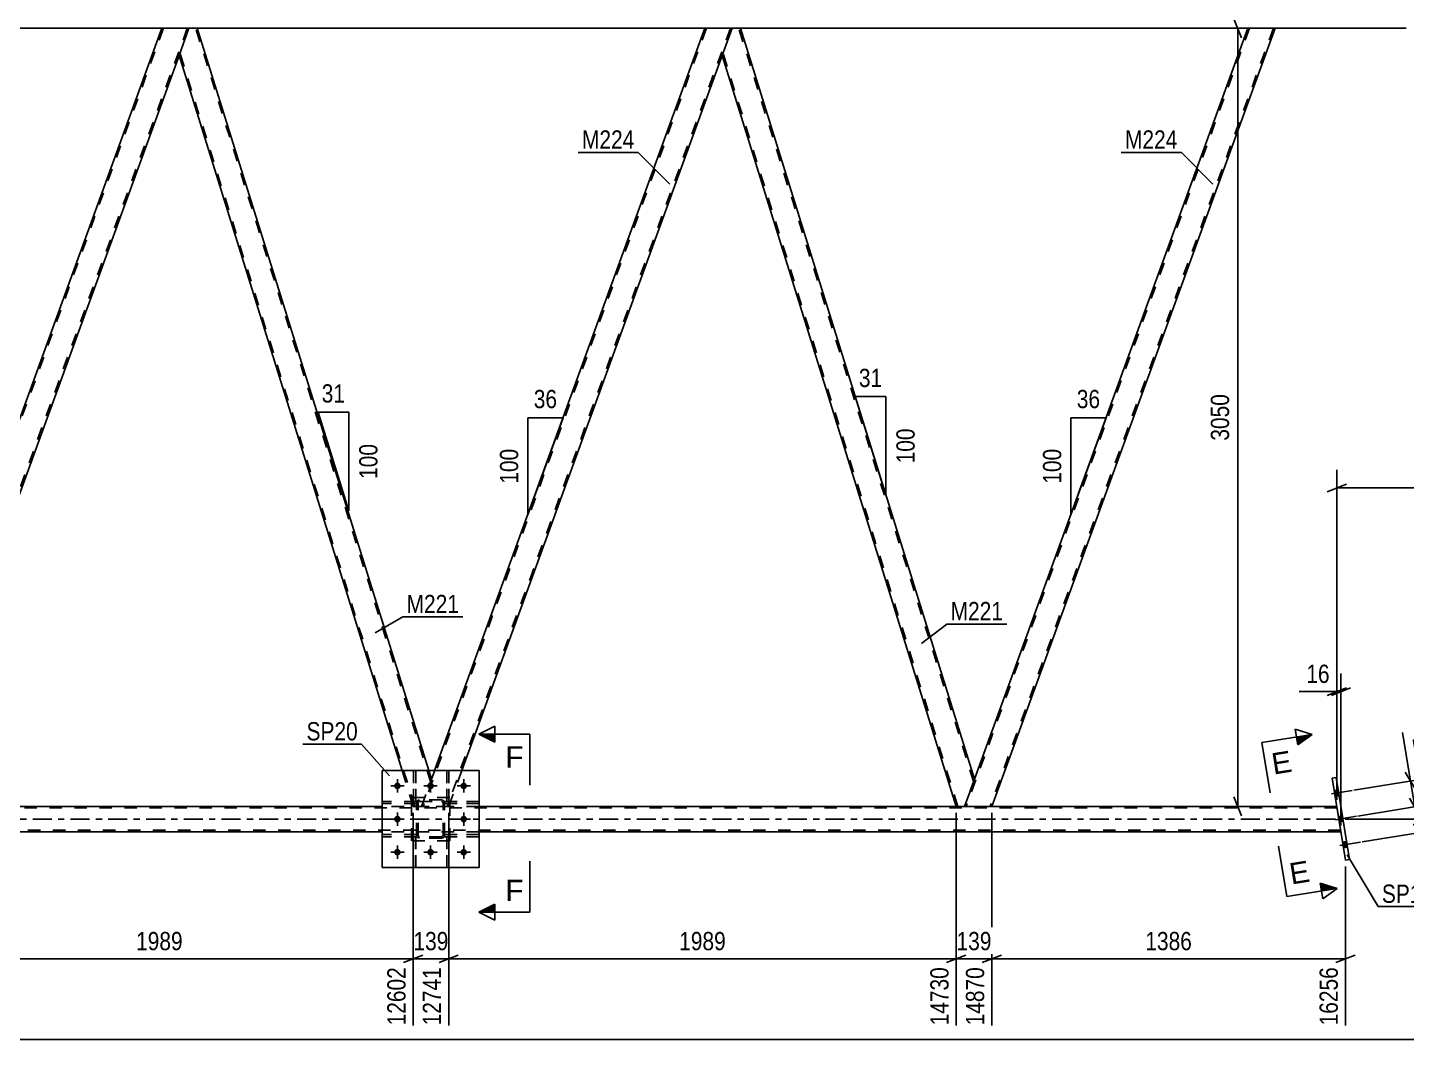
# Model space of a CAD drawing. Header units: millimetres. Extents: x 0 to 841, y 0 to 594.
# Drawn here: x 510 to 726.1, y 300.8 to 459.5 of the extents above; entities that cross this region are included whole.
import ezdxf

# ---------------------------------------------------------------- set-up
doc = ezdxf.new("R2010")
doc.units = ezdxf.units.MM
doc.linetypes.add('DXK_LINE_DOT2', pattern=[3.9198, 1.9599, -1.9599])
doc.linetypes.add('DXK_LINE_DOT3', pattern=[5.9187, 2.979, -0.9799, 0.9799, -0.9799])
doc.styles.add('Arial', font='ARIAL.TTF', dxfattribs={"height": 0.2})
doc.styles.add('Arial Narrow', font='ARIALN.TTF', dxfattribs={"height": 0.2})

# ---------------------------------------------------------------- blocks, each defined once
blk = doc.blocks.new('Part-318893504-3622 - 3250')
at = {"color": 7, "linetype": 'DXK_LINE_DOT2'}
for p, q in [((565.55, 342.97), (580.75, 342.97)), ((565.55, 342.97), (565.55, 327.77)), ((580.75, 342.97), (580.75, 327.77)), ((565.55, 327.77), (580.75, 327.77))]:
    blk.add_line(p, q, dxfattribs=at)
blk = doc.blocks.new('Part-318893504-3396 - 3250')
at = {"color": 7, "linetype": 'DXK_LINE_DOT2'}
for p, q in [((570.95, 338.13), (565.55, 338.13)), ((565.55, 338.13), (565.55, 337.81)), ((570.95, 337.81), (565.55, 337.81)), ((570.35, 337.81), (570.35, 338.13)), ((570.95, 337.81), (570.95, 338.13))]:
    blk.add_line(p, q, dxfattribs=at)
blk = doc.blocks.new('Part-318893504-3443 - 3250')
at = {"color": 2, "linetype": 'Continuous'}
for p, q in [((565.55, 337.37), (490.87, 337.37)), ((655.56, 337.37), (580.75, 337.37)), ((715.22, 337.37), (661.14, 337.37)), ((565.55, 333.37), (410.48, 333.37)), ((715.87, 333.37), (580.75, 333.37))]:
    blk.add_line(p, q, dxfattribs=at)
at = {"color": 7, "linetype": 'DXK_LINE_DOT2'}
for p, q in [((580.75, 337.37), (565.55, 337.37)), ((661.14, 337.37), (655.56, 337.37)), ((715.22, 337.37), (715.87, 333.37)), ((715.26, 337.13), (102.4, 337.13)), ((715.83, 333.61), (102.4, 333.61)), ((580.75, 333.37), (565.55, 333.37))]:
    blk.add_line(p, q, dxfattribs=at)
at = {"color": 7, "linetype": 'DXK_LINE_DOT3'}
blk.add_line((102.4, 335.37), (715.54, 335.37), dxfattribs=at)
blk = doc.blocks.new('Part-318893504-3453 - 3250')
at = {"color": 7, "linetype": 'DXK_LINE_DOT2'}
for p, q in [((616.4, 459.37), (572, 337.37)), ((620.15, 459.37), (575.75, 337.37)), ((620.41, 459.37), (618.86, 455.12)), ((571.74, 337.37), (573.78, 342.97)), ((578.04, 342.97), (576, 337.37)), ((576, 337.37), (571.74, 337.37))]:
    blk.add_line(p, q, dxfattribs=at)
at = {"color": 2, "linetype": 'Continuous'}
for p, q in [((616.15, 459.37), (573.78, 342.97)), ((620.41, 459.37), (616.15, 459.37)), ((618.86, 455.12), (578.04, 342.97))]:
    blk.add_line(p, q, dxfattribs=at)
blk = doc.blocks.new('Part-318893504-3458 - 3250')
at = {"color": 2, "linetype": 'Continuous'}
for p, q in [((620.41, 459.37), (618.86, 455.12)), ((621.72, 459.37), (620.41, 459.37)), ((658.43, 341.62), (621.72, 459.37)), ((655.56, 337.37), (618.86, 455.12)), ((658.43, 341.62), (658.16, 340.87)), ((658.16, 340.87), (656.88, 337.37)), ((656.88, 337.37), (655.56, 337.37))]:
    blk.add_line(p, q, dxfattribs=at)
at = {"color": 7, "linetype": 'DXK_LINE_DOT2'}
for p, q in [((658.29, 341.24), (621.47, 459.37)), ((655.81, 337.37), (618.99, 455.49))]:
    blk.add_line(p, q, dxfattribs=at)
blk = doc.blocks.new('Part-318893504-3464 - 3250')
at = {"color": 7, "linetype": 'DXK_LINE_DOT2'}
for p, q in [((701.54, 459.37), (657.13, 337.37)), ((705.28, 459.37), (660.88, 337.37)), ((658.43, 341.62), (656.88, 337.37)), ((660.82, 337.37), (660.99, 337.37))]:
    blk.add_line(p, q, dxfattribs=at)
at = {"color": 2, "linetype": 'Continuous'}
for p, q in [((701.28, 459.37), (658.43, 341.62)), ((705.54, 459.37), (661.14, 337.37)), ((705.54, 459.37), (701.28, 459.37)), ((660.82, 337.37), (656.88, 337.37)), ((661.1, 337.37), (660.82, 337.37)), ((661.14, 337.37), (661.1, 337.37))]:
    blk.add_line(p, q, dxfattribs=at)
blk = doc.blocks.new('Part-318893504-3479 - 3250')
at = {"color": 7, "linetype": 'DXK_LINE_DOT2'}
for p, q in [((576.02, 332.61), (575.7, 332.61)), ((575.7, 332.61), (575.7, 327.77)), ((575.7, 332.01), (576.02, 332.01)), ((576.02, 327.77), (576.02, 332.61)), ((575.7, 327.77), (576.02, 327.77))]:
    blk.add_line(p, q, dxfattribs=at)
blk = doc.blocks.new('Part-318893504-3484 - 3250')
at = {"color": 7, "linetype": 'DXK_LINE_DOT2'}
for p, q in [((576.15, 338.77), (570.15, 338.77)), ((570.15, 331.97), (570.15, 338.77)), ((576.15, 331.97), (576.15, 338.77)), ((576.15, 331.97), (570.15, 331.97))]:
    blk.add_line(p, q, dxfattribs=at)
blk = doc.blocks.new('Part-318893504-3510 - 3250')
at = {"color": 7, "linetype": 'DXK_LINE_DOT2'}
for p, q in [((575.35, 337.81), (575.35, 338.13)), ((575.35, 338.13), (580.75, 338.13)), ((580.75, 337.81), (575.35, 337.81)), ((575.95, 337.81), (575.95, 338.13)), ((580.75, 338.13), (580.75, 337.81))]:
    blk.add_line(p, q, dxfattribs=at)
blk = doc.blocks.new('Part-318893504-3593 - 3250')
at = {"color": 7, "linetype": 'DXK_LINE_DOT2'}
for p, q in [((575.7, 338.13), (575.7, 342.97)), ((575.7, 342.97), (576.02, 342.97)), ((576.02, 342.97), (576.02, 338.13)), ((575.7, 338.73), (576.02, 338.73)), ((576.02, 338.13), (575.7, 338.13))]:
    blk.add_line(p, q, dxfattribs=at)
blk = doc.blocks.new('Part-318893504-3665 - 3250')
at = {"color": 7, "linetype": 'DXK_LINE_DOT2'}
for p, q in [((531.27, 459.37), (486.87, 337.37)), ((535.02, 459.37), (490.61, 337.37)), ((535.27, 459.37), (533.72, 455.12)), ((486.61, 337.37), (488.16, 341.62)), ((490.55, 337.37), (490.72, 337.37))]:
    blk.add_line(p, q, dxfattribs=at)
at = {"color": 2, "linetype": 'Continuous'}
for p, q in [((531.01, 459.37), (488.16, 341.62)), ((535.27, 459.37), (531.01, 459.37)), ((533.72, 455.12), (490.87, 337.37)), ((490.55, 337.37), (486.61, 337.37)), ((490.83, 337.37), (490.55, 337.37)), ((490.87, 337.37), (490.83, 337.37))]:
    blk.add_line(p, q, dxfattribs=at)
blk = doc.blocks.new('Bolt-318893504-3520 - 3250')
at = {"linetype": 'Continuous'}
for points in [[(568.47, 340.57, -1), (567.43, 340.57, -1)], [(573.67, 340.57, -1), (572.63, 340.57, -1)], [(578.87, 340.57, -1), (577.83, 340.57, -1)], [(568.47, 335.37, -1), (567.43, 335.37, -1)], [(578.87, 335.37, -1), (577.83, 335.37, -1)], [(568.47, 330.17, -1), (567.43, 330.17, -1)], [(573.67, 330.17, -1), (572.63, 330.17, -1)], [(578.87, 330.17, -1), (577.83, 330.17, -1)]]:
    blk.add_hatch(color=1, dxfattribs=at).paths.add_polyline_path(points)
at = {"color": 1, "linetype": 'Continuous'}
for p, q in [((567.95, 341.61), (567.95, 339.53)), ((573.15, 341.61), (573.15, 339.53)), ((578.35, 341.61), (578.35, 339.53)), ((568.99, 340.57), (566.91, 340.57)), ((574.19, 340.57), (572.11, 340.57)), ((579.39, 340.57), (577.31, 340.57)), ((568.99, 335.37), (566.91, 335.37)), ((567.95, 336.41), (567.95, 334.33)), ((579.39, 335.37), (577.31, 335.37)), ((578.35, 336.41), (578.35, 334.33)), ((567.95, 331.21), (567.95, 329.13)), ((573.15, 331.21), (573.15, 329.13)), ((578.35, 331.21), (578.35, 329.13)), ((568.99, 330.17), (566.91, 330.17)), ((574.19, 330.17), (572.11, 330.17)), ((579.39, 330.17), (577.31, 330.17))]:
    blk.add_line(p, q, dxfattribs=at)
blk = doc.blocks.new('Bolt-318893504-3521 - 3250')
at = {"color": 1, "linetype": 'Continuous'}
for p, q in [((567.95, 341.61), (567.95, 340.92)), ((573.15, 341.61), (573.15, 340.92)), ((578.35, 341.61), (578.35, 340.92)), ((566.91, 340.57), (567.6, 340.57)), ((567.95, 339.53), (567.95, 340.22)), ((568.99, 340.57), (568.29, 340.57)), ((572.11, 340.57), (572.8, 340.57)), ((573.15, 339.53), (573.15, 340.22)), ((574.19, 340.57), (573.49, 340.57)), ((577.31, 340.57), (578, 340.57)), ((578.35, 339.53), (578.35, 340.22)), ((579.39, 340.57), (578.69, 340.57)), ((566.91, 335.37), (567.6, 335.37)), ((567.95, 336.41), (567.95, 335.72)), ((568.99, 335.37), (568.29, 335.37)), ((577.31, 335.37), (578, 335.37)), ((578.35, 336.41), (578.35, 335.72)), ((579.39, 335.37), (578.69, 335.37)), ((567.95, 334.33), (567.95, 335.02)), ((578.35, 334.33), (578.35, 335.02)), ((567.95, 331.21), (567.95, 330.52)), ((573.15, 331.21), (573.15, 330.52)), ((578.35, 331.21), (578.35, 330.52)), ((566.91, 330.17), (567.6, 330.17)), ((567.95, 329.13), (567.95, 329.82)), ((568.99, 330.17), (568.29, 330.17)), ((572.11, 330.17), (572.8, 330.17)), ((573.15, 329.13), (573.15, 329.82)), ((574.19, 330.17), (573.49, 330.17)), ((577.31, 330.17), (578, 330.17)), ((578.35, 329.13), (578.35, 329.82)), ((579.39, 330.17), (578.69, 330.17))]:
    blk.add_line(p, q, dxfattribs=at)
blk = doc.blocks.new('Part-318893504-3671 - 3250')
at = {"color": 7, "linetype": 'DXK_LINE_DOT2'}
for p, q in [((570.95, 338.13), (565.55, 338.13)), ((565.55, 337.81), (565.55, 338.13)), ((570.95, 337.81), (565.55, 337.81)), ((570.35, 337.81), (570.35, 338.13)), ((570.95, 338.13), (570.95, 337.81))]:
    blk.add_line(p, q, dxfattribs=at)
blk = doc.blocks.new('Part-318893504-3659 - 3250')
at = {"color": 2, "linetype": 'Continuous'}
for p, q in [((531.01, 459.37), (451.46, 459.37)), ((616.15, 459.37), (536.59, 459.37)), ((701.28, 459.37), (621.72, 459.37)), ((726.08, 459.37), (705.54, 459.37))]:
    blk.add_line(p, q, dxfattribs=at)
at = {"color": 7, "linetype": 'DXK_LINE_DOT2'}
for p, q in [((536.59, 459.37), (531.01, 459.37)), ((621.72, 459.37), (616.15, 459.37)), ((705.54, 459.37), (701.28, 459.37))]:
    blk.add_line(p, q, dxfattribs=at)
blk = doc.blocks.new('Bolt-318893504-3545 - 3250')
at = {"linetype": 'Continuous'}
for points in [[(715.59, 339.08), (715.45, 339.95), (714.82, 339.85), (714.96, 338.98)], [(715.59, 339.08), (715.45, 339.95), (714.82, 339.85), (714.96, 338.98)], [(715.59, 339.08), (715.45, 339.95), (714.82, 339.85), (714.96, 338.98)], [(716.24, 335.03), (716.1, 335.9), (715.47, 335.8), (715.61, 334.93)], [(716.24, 335.03), (716.1, 335.9), (715.47, 335.8), (715.61, 334.93)], [(716.9, 330.99), (716.76, 331.86), (716.13, 331.75), (716.27, 330.88)], [(716.9, 330.99), (716.76, 331.86), (716.13, 331.75), (716.27, 330.88)], [(716.9, 330.99), (716.76, 331.86), (716.13, 331.75), (716.27, 330.88)]]:
    blk.add_hatch(color=1, dxfattribs=at).paths.add_polyline_path(points)
at = {"color": 1, "linetype": 'Continuous'}
for p, q in [((714.37, 339.33), (717.65, 339.86)), ((714.37, 339.33), (717.65, 339.86)), ((714.37, 339.33), (717.65, 339.86)), ((714.82, 339.85), (715.45, 339.95)), ((714.82, 339.85), (715.45, 339.95)), ((714.82, 339.85), (715.45, 339.95)), ((714.96, 338.98), (715.59, 339.08)), ((714.96, 338.98), (715.59, 339.08)), ((714.96, 338.98), (715.59, 339.08)), ((715.03, 335.28), (718.31, 335.81)), ((715.03, 335.28), (718.31, 335.81)), ((715.47, 335.8), (716.1, 335.9)), ((715.47, 335.8), (716.1, 335.9)), ((715.61, 334.93), (716.24, 335.03)), ((715.61, 334.93), (716.24, 335.03)), ((715.68, 331.24), (718.96, 331.77)), ((715.68, 331.24), (718.96, 331.77)), ((715.68, 331.24), (718.96, 331.77)), ((716.13, 331.75), (716.76, 331.86)), ((716.13, 331.75), (716.76, 331.86)), ((716.13, 331.75), (716.76, 331.86)), ((716.27, 330.88), (716.9, 330.99)), ((716.27, 330.88), (716.9, 330.99)), ((716.27, 330.88), (716.9, 330.99))]:
    blk.add_line(p, q, dxfattribs=at)
blk = doc.blocks.new('Part-318893504-3679 - 3250')
at = {"color": 2, "linetype": 'Continuous'}
for p, q in [((535.27, 459.37), (533.72, 455.12)), ((536.59, 459.37), (535.27, 459.37)), ((572.87, 342.97), (536.59, 459.37)), ((568.68, 342.97), (533.72, 455.12))]:
    blk.add_line(p, q, dxfattribs=at)
at = {"color": 7, "linetype": 'DXK_LINE_DOT2'}
for p, q in [((573.16, 341.24), (536.34, 459.37)), ((570.68, 337.37), (533.86, 455.49)), ((570.43, 337.37), (568.68, 342.97)), ((571.74, 337.37), (573.29, 341.62)), ((573.29, 341.62), (572.87, 342.97)), ((570.43, 337.37), (571.74, 337.37))]:
    blk.add_line(p, q, dxfattribs=at)
blk = doc.blocks.new('Part-318893504-3546 - 3250')
at = {"color": 7, "linetype": 'DXK_LINE_DOT2'}
for p, q in [((580.75, 332.93), (575.35, 332.93)), ((575.35, 332.93), (575.35, 332.61)), ((575.95, 332.61), (575.95, 332.93)), ((580.75, 332.61), (580.75, 332.93)), ((575.35, 332.61), (580.75, 332.61))]:
    blk.add_line(p, q, dxfattribs=at)
blk = doc.blocks.new('Part-318893504-3547 - 3250')
at = {"color": 7, "linetype": 'DXK_LINE_DOT2'}
for p, q in [((580.75, 338.13), (575.35, 338.13)), ((575.35, 338.13), (575.35, 337.81)), ((575.35, 337.81), (580.75, 337.81)), ((575.95, 337.81), (575.95, 338.13)), ((580.75, 337.81), (580.75, 338.13))]:
    blk.add_line(p, q, dxfattribs=at)
blk = doc.blocks.new('Part-318893504-3550 - 3250')
at = {"color": 7, "linetype": 'DXK_LINE_DOT2'}
for p, q in [((570.82, 332.61), (570.5, 332.61)), ((570.5, 332.61), (570.5, 327.77)), ((570.5, 332.01), (570.82, 332.01)), ((570.82, 327.77), (570.82, 332.61)), ((570.5, 327.77), (570.82, 327.77))]:
    blk.add_line(p, q, dxfattribs=at)
blk = doc.blocks.new('Part-318893504-3561 - 3250')
at = {"color": 7, "linetype": 'DXK_LINE_DOT2'}
for p, q in [((570.5, 327.77), (570.5, 332.61)), ((570.5, 332.61), (570.82, 332.61)), ((570.5, 332.01), (570.82, 332.01)), ((570.82, 332.61), (570.82, 327.77)), ((570.82, 327.77), (570.5, 327.77))]:
    blk.add_line(p, q, dxfattribs=at)
blk = doc.blocks.new('Part-318893504-3564 - 3250')
at = {"color": 7, "linetype": 'DXK_LINE_DOT2'}
for p, q in [((575.7, 327.77), (575.7, 332.61)), ((575.7, 332.61), (576.02, 332.61)), ((575.7, 332.01), (576.02, 332.01)), ((576.02, 332.61), (576.02, 327.77)), ((576.02, 327.77), (575.7, 327.77))]:
    blk.add_line(p, q, dxfattribs=at)
blk = doc.blocks.new('Part-318893504-3571 - 3250')
at = {"color": 7, "linetype": 'DXK_LINE_DOT2'}
for p, q in [((570.95, 337.89), (570.98, 338.07)), ((570.98, 338.07), (570.95, 337.89)), ((570.95, 332.85), (570.95, 337.89)), ((571.19, 337.89), (571.2, 337.98)), ((571.19, 332.85), (571.19, 337.89)), ((571.2, 337.98), (571.26, 338.06)), ((571.24, 338.33), (571.43, 338.37)), ((571.43, 338.37), (571.24, 338.33)), ((571.26, 338.06), (571.33, 338.11)), ((571.33, 338.11), (571.43, 338.13)), ((574.87, 338.37), (571.43, 338.37)), ((571.43, 338.13), (574.87, 338.13)), ((574.87, 338.37), (575.05, 338.33)), ((575.05, 338.33), (574.87, 338.37)), ((574.87, 338.13), (574.96, 338.11)), ((574.96, 338.11), (575.04, 338.06)), ((575.04, 338.06), (575.09, 337.98)), ((575.09, 337.98), (575.11, 337.89)), ((575.11, 332.85), (575.11, 337.89)), ((575.31, 338.07), (575.35, 337.89)), ((575.35, 337.89), (575.31, 338.07)), ((575.35, 332.85), (575.35, 337.89)), ((570.98, 332.67), (570.95, 332.85)), ((570.95, 332.85), (570.98, 332.67)), ((571.2, 332.76), (571.19, 332.85)), ((571.26, 332.68), (571.2, 332.76)), ((571.43, 332.37), (571.24, 332.41)), ((571.24, 332.41), (571.43, 332.37)), ((571.33, 332.63), (571.26, 332.68)), ((571.43, 332.61), (571.33, 332.63)), ((574.87, 332.61), (571.43, 332.61)), ((574.87, 332.37), (571.43, 332.37)), ((574.96, 332.63), (574.87, 332.61)), ((575.05, 332.41), (574.87, 332.37)), ((574.87, 332.37), (575.05, 332.41)), ((575.04, 332.68), (574.96, 332.63)), ((575.09, 332.76), (575.04, 332.68)), ((575.11, 332.85), (575.09, 332.76)), ((575.35, 332.85), (575.31, 332.67)), ((575.31, 332.67), (575.35, 332.85))]:
    blk.add_line(p, q, dxfattribs=at)
at = {"color": 7, "linetype": 'DXK_LINE_DOT3'}
blk.add_line((573.15, 335.37), (573.15, 335.37), dxfattribs=at)
at = {"color": 7, "linetype": 'DXK_LINE_DOT2'}
for centre, start, end in [((571.43, 337.89), 112.5, 157.5), ((571.43, 337.89), 112.5, 157.5), ((574.87, 337.89), 22.5, 67.5), ((574.87, 337.89), 22.5, 67.5), ((571.43, 332.85), 202.5, 247.5), ((571.43, 332.85), 202.5, 247.5), ((574.87, 332.85), 292.5, 337.5), ((574.87, 332.85), 292.5, 337.5)]:
    blk.add_arc(centre, 0.48, start, end, dxfattribs=at)
blk = doc.blocks.new('Part-318893504-3573 - 3250')
at = {"color": 7, "linetype": 'DXK_LINE_DOT2'}
for p, q in [((575.35, 332.61), (575.35, 332.93)), ((575.35, 332.93), (580.75, 332.93)), ((575.95, 332.61), (575.95, 332.93)), ((580.75, 332.93), (580.75, 332.61)), ((580.75, 332.61), (575.35, 332.61))]:
    blk.add_line(p, q, dxfattribs=at)
blk = doc.blocks.new('Part-318893504-3586 - 3250')
at = {"color": 7, "linetype": 'DXK_LINE_DOT2'}
for p, q in [((576.15, 338.77), (570.15, 338.77)), ((570.15, 331.97), (570.15, 338.77)), ((576.15, 331.97), (576.15, 338.77)), ((576.15, 331.97), (570.15, 331.97))]:
    blk.add_line(p, q, dxfattribs=at)
blk = doc.blocks.new('Part-318893504-3590 - 3250')
at = {"color": 7, "linetype": 'DXK_LINE_DOT2'}
for p, q in [((570.95, 332.93), (565.55, 332.93)), ((565.55, 332.61), (565.55, 332.93)), ((570.35, 332.61), (570.35, 332.93)), ((570.95, 332.93), (570.95, 332.61)), ((570.95, 332.61), (565.55, 332.61))]:
    blk.add_line(p, q, dxfattribs=at)
blk = doc.blocks.new('Part-318893504-3624 - 3250')
at = {"color": 7, "linetype": 'DXK_LINE_DOT2'}
for p, q in [((570.95, 337.89), (570.98, 338.07)), ((570.98, 338.07), (570.95, 337.89)), ((570.95, 332.85), (570.95, 337.89)), ((571.19, 337.89), (571.2, 337.98)), ((571.19, 332.85), (571.19, 337.89)), ((571.2, 337.98), (571.26, 338.06)), ((571.24, 338.33), (571.43, 338.37)), ((571.43, 338.37), (571.24, 338.33)), ((571.26, 338.06), (571.33, 338.11)), ((571.33, 338.11), (571.43, 338.13)), ((574.87, 338.37), (571.43, 338.37)), ((571.43, 338.13), (574.87, 338.13)), ((574.87, 338.37), (575.05, 338.33)), ((575.05, 338.33), (574.87, 338.37)), ((574.87, 338.13), (574.96, 338.11)), ((574.96, 338.11), (575.04, 338.06)), ((575.04, 338.06), (575.09, 337.98)), ((575.09, 337.98), (575.11, 337.89)), ((575.11, 332.85), (575.11, 337.89)), ((575.31, 338.07), (575.35, 337.89)), ((575.35, 337.89), (575.31, 338.07)), ((575.35, 332.85), (575.35, 337.89)), ((570.98, 332.67), (570.95, 332.85)), ((570.95, 332.85), (570.98, 332.67)), ((571.2, 332.76), (571.19, 332.85)), ((571.26, 332.68), (571.2, 332.76)), ((571.43, 332.37), (571.24, 332.41)), ((571.24, 332.41), (571.43, 332.37)), ((571.33, 332.63), (571.26, 332.68)), ((571.43, 332.61), (571.33, 332.63)), ((574.87, 332.61), (571.43, 332.61)), ((574.87, 332.37), (571.43, 332.37)), ((574.96, 332.63), (574.87, 332.61)), ((575.05, 332.41), (574.87, 332.37)), ((574.87, 332.37), (575.05, 332.41)), ((575.04, 332.68), (574.96, 332.63)), ((575.09, 332.76), (575.04, 332.68)), ((575.11, 332.85), (575.09, 332.76)), ((575.35, 332.85), (575.31, 332.67)), ((575.31, 332.67), (575.35, 332.85))]:
    blk.add_line(p, q, dxfattribs=at)
at = {"color": 7, "linetype": 'DXK_LINE_DOT3'}
blk.add_line((573.15, 335.37), (573.15, 335.37), dxfattribs=at)
at = {"color": 7, "linetype": 'DXK_LINE_DOT2'}
for centre, start, end in [((571.43, 337.89), 112.5, 157.5), ((571.43, 337.89), 112.5, 157.5), ((574.87, 337.89), 22.5, 67.5), ((574.87, 337.89), 22.5, 67.5), ((571.43, 332.85), 202.5, 247.5), ((571.43, 332.85), 202.5, 247.5), ((574.87, 332.85), 292.5, 337.5), ((574.87, 332.85), 292.5, 337.5)]:
    blk.add_arc(centre, 0.48, start, end, dxfattribs=at)
blk = doc.blocks.new('Part-318893504-3630 - 3250')
at = {"color": 7, "linetype": 'DXK_LINE_DOT2'}
for p, q in [((575.7, 342.97), (575.7, 338.13)), ((576.02, 342.97), (575.7, 342.97)), ((576.02, 338.13), (576.02, 342.97)), ((575.7, 338.73), (576.02, 338.73)), ((575.7, 338.13), (576.02, 338.13))]:
    blk.add_line(p, q, dxfattribs=at)
blk = doc.blocks.new('Part-318893504-3660 - 3250')
at = {"color": 7, "linetype": 'DXK_LINE_DOT2'}
for p, q in [((570.95, 332.93), (565.55, 332.93)), ((565.55, 332.93), (565.55, 332.61)), ((570.35, 332.61), (570.35, 332.93)), ((570.95, 332.61), (570.95, 332.93)), ((570.95, 332.61), (565.55, 332.61))]:
    blk.add_line(p, q, dxfattribs=at)
blk = doc.blocks.new('Part-318893504-3670 - 3250')
at = {"color": 2, "linetype": 'Continuous'}
for p, q in [((580.75, 342.97), (565.55, 342.97)), ((565.55, 342.97), (565.55, 327.77)), ((580.75, 342.97), (580.75, 327.77)), ((580.75, 327.77), (565.55, 327.77))]:
    blk.add_line(p, q, dxfattribs=at)
blk = doc.blocks.new('Part-318893504-3694 - 3250')
at = {"color": 2, "linetype": 'Continuous'}
for p, q in [((715.14, 341.88), (714.51, 341.78)), ((716.58, 328.95), (714.51, 341.78)), ((715.14, 341.88), (717.21, 329.05)), ((717.21, 329.05), (716.58, 328.95))]:
    blk.add_line(p, q, dxfattribs=at)
blk = doc.blocks.new('Part-318893504-3697 - 3250')
at = {"color": 7, "linetype": 'DXK_LINE_DOT2'}
for p, q in [((570.5, 342.97), (570.5, 338.13)), ((570.82, 342.97), (570.5, 342.97)), ((570.82, 338.13), (570.82, 342.97)), ((570.5, 338.73), (570.82, 338.73)), ((570.5, 338.13), (570.82, 338.13))]:
    blk.add_line(p, q, dxfattribs=at)
blk = doc.blocks.new('Part-318893504-3710 - 3250')
at = {"color": 7, "linetype": 'DXK_LINE_DOT2'}
for p, q in [((570.5, 338.13), (570.5, 342.97)), ((570.5, 342.97), (570.82, 342.97)), ((570.82, 342.97), (570.82, 338.13)), ((570.5, 338.73), (570.82, 338.73)), ((570.82, 338.13), (570.5, 338.13))]:
    blk.add_line(p, q, dxfattribs=at)
blk = doc.blocks.new('AngleDimension-318893504-12722 - 3250')
at = {"color": 7, "linetype": 'Continuous'}
for p, q in [((588.39, 398.31), (593.93, 398.31)), ((588.39, 383.09), (593.93, 398.31)), ((588.39, 383.09), (588.39, 398.31)), ((589.62, 386.47), (593.93, 398.31))]:
    blk.add_line(p, q, dxfattribs=at)
at = {"color": 0}
for points in [[(593.59, 399.21), (593.59, 403.41), (588.73, 403.41), (588.73, 399.21)], [(587.49, 394.04), (583.29, 394.04), (583.29, 387.36), (587.49, 387.36)]]:
    blk.add_wipeout(points, dxfattribs=at)
at = {"color": 3, "style": 'Arial Narrow'}
blk.add_text('36', height=2.863, dxfattribs=at).set_placement((589.33, 399.81))
blk.add_text('100', height=2.863, rotation=90.0002, dxfattribs=at).set_placement((586.89, 387.96))
blk = doc.blocks.new('StraightDimension-318893504-4180 - 3250')
at = {"color": 7, "linetype": 'Continuous'}
for p, q in [((570.43, 336.37), (570.43, 303.02)), ((576, 336.37), (576, 303.02)), ((568.93, 312.86), (571.93, 314.06)), ((570.43, 313.46), (576, 313.46)), ((577.5, 314.06), (574.5, 312.86))]:
    blk.add_line(p, q, dxfattribs=at)
at = {"color": 0}
blk.add_wipeout([(576.56, 314.21), (576.56, 318.41), (569.87, 318.41), (569.87, 314.21)], dxfattribs=at)
at = {"color": 0, "linetype": 'Continuous'}
blk.add_wipeout([(575.4, 312.76), (571.2, 312.76), (571.2, 302.42), (575.4, 302.42)], dxfattribs=at)
at = {"color": 3, "style": 'Arial Narrow'}
blk.add_text('139', height=2.863, dxfattribs=at).set_placement((570.47, 314.81))
at = {"color": 3, "linetype": 'Continuous', "style": 'Arial Narrow'}
blk.add_text('12741', height=2.863, rotation=90.0002, dxfattribs=at).set_placement((574.8, 303.02))
blk = doc.blocks.new('StraightDimension-318893504-4237 - 3250')
at = {"color": 7, "linetype": 'Continuous'}
for p, q in [((661.14, 336.37), (661.14, 303.02)), ((716.58, 327.95), (716.58, 303.02)), ((662.64, 314.06), (659.64, 312.86)), ((661.14, 313.46), (716.58, 313.46)), ((715.08, 312.86), (718.08, 314.06))]:
    blk.add_line(p, q, dxfattribs=at)
at = {"color": 0}
blk.add_wipeout([(693.11, 314.21), (693.11, 318.41), (684.6, 318.41), (684.6, 314.21)], dxfattribs=at)
at = {"color": 0, "linetype": 'Continuous'}
blk.add_wipeout([(715.98, 312.76), (711.78, 312.76), (711.78, 302.42), (715.98, 302.42)], dxfattribs=at)
at = {"color": 3, "style": 'Arial Narrow'}
blk.add_text('1386', height=2.863, dxfattribs=at).set_placement((685.2, 314.81))
at = {"color": 3, "linetype": 'Continuous', "style": 'Arial Narrow'}
blk.add_text('16256', height=2.863, rotation=90.0002, dxfattribs=at).set_placement((715.38, 303.02))
blk = doc.blocks.new('StraightDimension-318893504-4218 - 3250')
at = {"color": 7, "linetype": 'Continuous'}
for p, q in [((655.56, 336.37), (655.56, 303.02)), ((661.14, 336.37), (661.14, 303.02)), ((654.06, 312.86), (657.06, 314.06)), ((655.56, 313.46), (661.14, 313.46)), ((662.64, 314.06), (659.64, 312.86))]:
    blk.add_line(p, q, dxfattribs=at)
at = {"color": 0}
blk.add_wipeout([(661.69, 314.21), (661.69, 318.41), (655.01, 318.41), (655.01, 314.21)], dxfattribs=at)
at = {"color": 0, "linetype": 'Continuous'}
blk.add_wipeout([(660.54, 312.76), (656.34, 312.76), (656.34, 302.42), (660.54, 302.42)], dxfattribs=at)
at = {"color": 3, "style": 'Arial Narrow'}
blk.add_text('139', height=2.863, dxfattribs=at).set_placement((655.61, 314.81))
at = {"color": 3, "linetype": 'Continuous', "style": 'Arial Narrow'}
blk.add_text('14870', height=2.863, rotation=90.0002, dxfattribs=at).set_placement((659.94, 303.02))
blk = doc.blocks.new('StraightDimension-318893504-12575 - 3250')
at = {"color": 7, "linetype": 'Continuous'}
for p, q in [((717.89, 339.9), (729.59, 341.79)), ((725.94, 342.72), (727.61, 339.95)), ((726.77, 341.34), (727.43, 337.29)), ((718.54, 335.85), (730.24, 337.74)), ((728.26, 335.9), (726.6, 338.67))]:
    blk.add_line(p, q, dxfattribs=at)
at = {"color": 0}
blk.add_wipeout([(727.43, 341.97), (731.58, 342.64), (730.51, 349.24), (726.36, 348.57)], dxfattribs=at)
at = {"color": 7, "linetype": 'Continuous'}
blk.add_line((726.77, 341.34), (725.54, 348.97), dxfattribs=at)
blk.add_line((726.77, 341.34), (725.54, 348.97), dxfattribs=at)
at = {"color": 3, "style": 'Arial Narrow'}
blk.add_text('103', height=2.863, rotation=-80.8157, dxfattribs=at).set_placement((727.05, 348.08))
blk = doc.blocks.new('StraightDimension-318893504-12566 - 3250')
at = {"color": 7, "linetype": 'Continuous'}
for p, q in [((779.8, 459.87), (778.6, 462.87)), ((764.2, 461.37), (781.6, 461.37)), ((779.2, 335.37), (779.2, 461.37)), ((716.54, 335.37), (781.6, 335.37)), ((778.6, 336.87), (779.8, 333.87))]:
    blk.add_line(p, q, dxfattribs=at)
at = {"color": 0}
blk.add_wipeout([(778.45, 402.62), (774.25, 402.62), (774.25, 394.11), (778.45, 394.11)], dxfattribs=at)
at = {"color": 3, "style": 'Arial Narrow'}
blk.add_text('3150', height=2.863, rotation=90.0002, dxfattribs=at).set_placement((777.85, 394.71))
blk = doc.blocks.new('StraightDimension-318893504-3990 - 3250')
at = {"color": 7, "linetype": 'Continuous'}
blk.add_line((93.14, 300.82), (763.84, 300.82), dxfattribs=at)
blk = doc.blocks.new('StraightDimension-318893504-4161 - 3250')
at = {"color": 7, "linetype": 'Continuous'}
for p, q in [((490.87, 336.37), (490.87, 303.02)), ((570.43, 336.37), (570.43, 303.02)), ((492.37, 314.06), (489.37, 312.86)), ((490.87, 313.46), (570.43, 313.46)), ((568.93, 312.86), (571.93, 314.06))]:
    blk.add_line(p, q, dxfattribs=at)
at = {"color": 0}
blk.add_wipeout([(534.9, 314.21), (534.9, 318.41), (526.39, 318.41), (526.39, 314.21)], dxfattribs=at)
at = {"color": 0, "linetype": 'Continuous'}
blk.add_wipeout([(569.83, 312.76), (565.63, 312.76), (565.63, 302.42), (569.83, 302.42)], dxfattribs=at)
at = {"color": 3, "style": 'Arial Narrow'}
blk.add_text('1989', height=2.863, dxfattribs=at).set_placement((526.99, 314.81))
at = {"color": 3, "linetype": 'Continuous', "style": 'Arial Narrow'}
blk.add_text('12602', height=2.863, rotation=90.0002, dxfattribs=at).set_placement((569.23, 303.02))
blk = doc.blocks.new('StraightDimension-318893504-4199 - 3250')
at = {"color": 7, "linetype": 'Continuous'}
for p, q in [((576, 336.37), (576, 303.02)), ((655.56, 336.37), (655.56, 303.02)), ((577.5, 314.06), (574.5, 312.86)), ((576, 313.46), (655.56, 313.46)), ((654.06, 312.86), (657.06, 314.06))]:
    blk.add_line(p, q, dxfattribs=at)
at = {"color": 0}
blk.add_wipeout([(620.04, 314.21), (620.04, 318.41), (611.53, 318.41), (611.53, 314.21)], dxfattribs=at)
at = {"color": 0, "linetype": 'Continuous'}
blk.add_wipeout([(654.96, 312.76), (650.76, 312.76), (650.76, 302.42), (654.96, 302.42)], dxfattribs=at)
at = {"color": 3, "style": 'Arial Narrow'}
blk.add_text('1989', height=2.863, dxfattribs=at).set_placement((612.13, 314.81))
at = {"color": 3, "linetype": 'Continuous', "style": 'Arial Narrow'}
blk.add_text('14730', height=2.863, rotation=90.0002, dxfattribs=at).set_placement((654.36, 303.02))
blk = doc.blocks.new('StraightDimension-318893504-12536 - 3250')
at = {"color": 7, "linetype": 'Continuous'}
for p, q in [((763.2, 458.37), (763.2, 384.91)), ((715.22, 338.37), (715.22, 390.16)), ((716.72, 387.91), (713.72, 386.71)), ((715.22, 387.31), (763.2, 387.31)), ((761.7, 386.71), (764.7, 387.91))]:
    blk.add_line(p, q, dxfattribs=at)
at = {"color": 0}
blk.add_wipeout([(743.47, 388.06), (743.47, 392.26), (734.96, 392.26), (734.96, 388.06)], dxfattribs=at)
at = {"color": 3, "style": 'Arial Narrow'}
blk.add_text('1431', height=2.863, dxfattribs=at).set_placement((735.56, 388.66))
blk = doc.blocks.new('StraightDimension-318893504-12551 - 3250')
at = {"color": 7, "linetype": 'Continuous'}
for p, q in [((700.28, 457.87), (699.08, 460.87)), ((722.18, 459.37), (696.83, 459.37)), ((699.68, 337.37), (699.68, 459.37)), ((714.22, 337.37), (696.83, 337.37)), ((699.08, 338.87), (700.28, 335.87))]:
    blk.add_line(p, q, dxfattribs=at)
at = {"color": 0}
blk.add_wipeout([(698.93, 402.62), (694.73, 402.62), (694.73, 394.11), (698.93, 394.11)], dxfattribs=at)
at = {"color": 3, "style": 'Arial Narrow'}
blk.add_text('3050', height=2.863, rotation=90.0002, dxfattribs=at).set_placement((698.33, 394.71))
blk = doc.blocks.new('StraightDimension-318893504-12574 - 3250')
at = {"color": 7, "linetype": 'Continuous'}
for p, q in [((718.54, 335.85), (730.24, 337.74)), ((726.6, 338.67), (728.26, 335.9)), ((727.43, 337.29), (728.08, 333.24)), ((719.2, 331.8), (730.9, 333.7)), ((728.91, 331.86), (727.25, 334.63))]:
    blk.add_line(p, q, dxfattribs=at)
at = {"color": 0}
blk.add_wipeout([(729.97, 326.24), (734.12, 326.91), (733.05, 333.51), (728.91, 332.84)], dxfattribs=at)
at = {"color": 7, "linetype": 'Continuous'}
blk.add_line((728.08, 333.24), (729.32, 325.6), dxfattribs=at)
blk.add_line((728.08, 333.24), (729.32, 325.6), dxfattribs=at)
at = {"color": 3, "style": 'Arial Narrow'}
blk.add_text('103', height=2.863, rotation=-80.8157, dxfattribs=at).set_placement((729.59, 332.35))
blk = doc.blocks.new('StraightDimension-318893504-12580 - 3250')
at = {"color": 7, "linetype": 'Continuous'}
for p, q in [((715.22, 338.37), (715.22, 358.22)), ((715.87, 334.37), (715.87, 358.22)), ((713.72, 354.77), (716.72, 355.97)), ((717.37, 355.97), (714.37, 354.77)), ((715.22, 355.37), (715.87, 355.37))]:
    blk.add_line(p, q, dxfattribs=at)
at = {"color": 0}
blk.add_wipeout([(714.69, 356.12), (714.69, 360.32), (709.84, 360.32), (709.84, 356.12)], dxfattribs=at)
at = {"color": 7, "linetype": 'Continuous'}
blk.add_line((715.22, 355.37), (709.31, 355.37), dxfattribs=at)
blk.add_line((715.22, 355.37), (709.31, 355.37), dxfattribs=at)
at = {"color": 3, "style": 'Arial Narrow'}
blk.add_text('16', height=2.863, dxfattribs=at).set_placement((710.44, 356.72))
blk = doc.blocks.new('AngleDimension-318893504-12704 - 3250')
at = {"color": 7, "linetype": 'Continuous'}
for p, q in [((559.11, 387.64), (555.51, 399.19)), ((560.33, 399.19), (555.51, 399.19)), ((560.33, 383.72), (555.51, 399.19)), ((560.33, 383.72), (560.33, 399.19))]:
    blk.add_line(p, q, dxfattribs=at)
at = {"color": 0}
for points in [[(560.35, 400.09), (560.35, 404.29), (555.49, 404.29), (555.49, 400.09)], [(565.43, 394.8), (561.23, 394.8), (561.23, 388.11), (565.43, 388.11)]]:
    blk.add_wipeout(points, dxfattribs=at)
at = {"color": 3, "style": 'Arial Narrow'}
blk.add_text('31', height=2.863, dxfattribs=at).set_placement((556.09, 400.69))
blk.add_text('100', height=2.863, rotation=90.0002, dxfattribs=at).set_placement((564.83, 388.71))
blk = doc.blocks.new('AngleDimension-318893504-12720 - 3250')
at = {"color": 7, "linetype": 'Continuous'}
for p, q in [((644.15, 387.4), (639.72, 401.62)), ((644.54, 401.62), (639.72, 401.62)), ((644.54, 386.16), (639.72, 401.62)), ((644.54, 386.16), (644.54, 401.62))]:
    blk.add_line(p, q, dxfattribs=at)
at = {"color": 0}
for points in [[(644.56, 402.52), (644.56, 406.72), (639.7, 406.72), (639.7, 402.52)], [(649.64, 397.23), (645.44, 397.23), (645.44, 390.55), (649.64, 390.55)]]:
    blk.add_wipeout(points, dxfattribs=at)
at = {"color": 3, "style": 'Arial Narrow'}
blk.add_text('31', height=2.863, dxfattribs=at).set_placement((640.3, 403.12))
blk.add_text('100', height=2.863, rotation=90.0002, dxfattribs=at).set_placement((649.04, 391.15))
blk = doc.blocks.new('AngleDimension-318893504-12750 - 3250')
at = {"color": 7, "linetype": 'Continuous'}
for p, q in [((673.52, 398.31), (679.06, 398.31)), ((673.52, 383.09), (679.06, 398.31)), ((673.52, 383.09), (673.52, 398.31)), ((674.75, 386.47), (679.06, 398.31))]:
    blk.add_line(p, q, dxfattribs=at)
at = {"color": 0}
for points in [[(678.72, 399.21), (678.72, 403.41), (673.86, 403.41), (673.86, 399.21)], [(672.62, 394.04), (668.42, 394.04), (668.42, 387.36), (672.62, 387.36)]]:
    blk.add_wipeout(points, dxfattribs=at)
at = {"color": 3, "style": 'Arial Narrow'}
blk.add_text('36', height=2.863, dxfattribs=at).set_placement((674.46, 399.81))
blk.add_text('100', height=2.863, rotation=90.0002, dxfattribs=at).set_placement((672.02, 387.96))
blk = doc.blocks.new('SectionMark-318893504-4691 - 3250')
at = {"linetype": 'Continuous'}
for points in [[(583.22, 348.69), (583.22, 347.44), (580.72, 348.69)], [(583.22, 322.01), (583.22, 320.76), (580.72, 320.76)]]:
    blk.add_hatch(color=6, dxfattribs=at).paths.add_polyline_path(points)
at = {"color": 6, "linetype": 'Continuous'}
for p, q in [((580.72, 348.69), (583.22, 349.94)), ((588.72, 348.69), (580.72, 348.69)), ((580.72, 348.69), (583.22, 347.44)), ((583.22, 347.44), (583.22, 349.94)), ((580.72, 320.76), (583.22, 322.01)), ((588.72, 320.76), (580.72, 320.76)), ((583.22, 319.51), (580.72, 320.76)), ((583.22, 322.01), (583.22, 319.51))]:
    blk.add_line(p, q, dxfattribs=at)
at = {"color": 0, "linetype": 'Continuous'}
for points in [[(587.72, 343.44), (587.72, 346.94), (584.87, 346.94), (584.87, 343.44)], [(587.72, 322.51), (587.72, 326.01), (584.87, 326.01), (584.87, 322.51)]]:
    blk.add_wipeout(points, dxfattribs=at)
at = {"color": 6, "linetype": 'Continuous'}
for p, q in [((588.72, 348.69), (588.72, 340.69)), ((588.72, 320.76), (588.72, 328.76))]:
    blk.add_line(p, q, dxfattribs=at)
at = {"color": 3, "linetype": 'Continuous', "style": 'Arial'}
for p in [(584.87, 343.44), (584.87, 322.51)]:
    blk.add_text('F', height=3.34, dxfattribs=at).set_placement(p)
blk = doc.blocks.new('Mark-318893504-3449 - 3250')
at = {"color": 0}
blk.add_wipeout([(605.11, 440.5), (605.11, 443.5), (596.89, 443.5), (596.89, 440.5)], dxfattribs=at)
blk.add_wipeout([(605.11, 440.5), (605.11, 443.5), (596.89, 443.5), (596.89, 440.5)], dxfattribs=at)
at = {"color": 30, "linetype": 'Continuous'}
for p in [(596.29, 439.9), (610.66, 434.95)]:
    blk.add_line(p, (605.71, 439.9), dxfattribs=at)
at = {"color": 3, "style": 'Arial Narrow'}
blk.add_text('M224', height=2.863, dxfattribs=at).set_placement((596.89, 440.5))
blk = doc.blocks.new('Mark-318893504-3454 - 3250')
at = {"color": 0}
blk.add_wipeout([(662.91, 366.56), (662.91, 369.56), (654.68, 369.56), (654.68, 366.56)], dxfattribs=at)
blk.add_wipeout([(662.91, 366.56), (662.91, 369.56), (654.68, 369.56), (654.68, 366.56)], dxfattribs=at)
at = {"color": 30, "linetype": 'Continuous'}
for p, q in [((650.14, 362.88), (654.08, 365.96)), ((654.08, 365.96), (663.51, 365.96))]:
    blk.add_line(p, q, dxfattribs=at)
at = {"color": 3, "style": 'Arial Narrow'}
blk.add_text('M221', height=2.863, dxfattribs=at).set_placement((654.68, 366.56))
blk = doc.blocks.new('Mark-318893504-3460 - 3250')
at = {"color": 0}
blk.add_wipeout([(690.25, 440.5), (690.25, 443.5), (682.02, 443.5), (682.02, 440.5)], dxfattribs=at)
blk.add_wipeout([(690.25, 440.5), (690.25, 443.5), (682.02, 443.5), (682.02, 440.5)], dxfattribs=at)
at = {"color": 30, "linetype": 'Continuous'}
for p in [(681.42, 439.9), (695.8, 434.95)]:
    blk.add_line(p, (690.85, 439.9), dxfattribs=at)
at = {"color": 3, "style": 'Arial Narrow'}
blk.add_text('M224', height=2.863, dxfattribs=at).set_placement((682.02, 440.5))
blk = doc.blocks.new('Mark-318893504-3666 - 3250')
at = {"color": 0}
blk.add_wipeout([(561.75, 347.71), (561.75, 350.71), (553.71, 350.71), (553.71, 347.71)], dxfattribs=at)
blk.add_wipeout([(561.75, 347.71), (561.75, 350.71), (553.71, 350.71), (553.71, 347.71)], dxfattribs=at)
at = {"color": 30, "linetype": 'Continuous'}
for p in [(553.11, 347.11), (566.7, 342.17)]:
    blk.add_line(p, (562.35, 347.11), dxfattribs=at)
at = {"color": 3, "style": 'Arial Narrow'}
blk.add_text('SP20', height=2.863, dxfattribs=at).set_placement((553.71, 347.71))
blk = doc.blocks.new('Mark-318893504-3675 - 3250')
at = {"color": 0}
blk.add_wipeout([(577.62, 367.67), (577.62, 370.67), (569.39, 370.67), (569.39, 367.67)], dxfattribs=at)
blk.add_wipeout([(577.62, 367.67), (577.62, 370.67), (569.39, 370.67), (569.39, 367.67)], dxfattribs=at)
at = {"color": 30, "linetype": 'Continuous'}
for p, q in [((564.46, 364.57), (568.79, 367.07)), ((568.79, 367.07), (578.22, 367.07))]:
    blk.add_line(p, q, dxfattribs=at)
at = {"color": 3, "style": 'Arial Narrow'}
blk.add_text('M221', height=2.863, dxfattribs=at).set_placement((569.39, 367.67))
blk = doc.blocks.new('Mark-318893504-3690 - 3250')
at = {"color": 0}
blk.add_wipeout([(730.33, 322.24), (730.33, 325.24), (722.29, 325.24), (722.29, 322.24)], dxfattribs=at)
blk.add_wipeout([(730.33, 322.24), (730.33, 325.24), (722.29, 325.24), (722.29, 322.24)], dxfattribs=at)
at = {"color": 30, "linetype": 'Continuous'}
for p, q in [((716.82, 329.76), (721.69, 321.64)), ((721.69, 321.64), (730.93, 321.64))]:
    blk.add_line(p, q, dxfattribs=at)
at = {"color": 3, "style": 'Arial Narrow'}
blk.add_text('SP19', height=2.863, dxfattribs=at).set_placement((722.29, 322.24))
blk = doc.blocks.new('SectionMark-318893504-13341 - 3250')
at = {"linetype": 'Continuous'}
blk.add_hatch(color=6, dxfattribs=at).paths.add_polyline_path([(712.81, 324.09), (712.61, 325.32), (715.28, 324.49)])
at = {"color": 6, "linetype": 'Continuous'}
for p, q in [((708.7, 349.48), (711.37, 348.64)), ((715.28, 324.49), (712.61, 325.32)), ((712.61, 325.32), (713.01, 322.85)), ((715.28, 324.49), (713.01, 322.85))]:
    blk.add_line(p, q, dxfattribs=at)
at = {"color": 0, "linetype": 'Continuous'}
for points in [[(708.37, 342.84), (707.81, 346.29), (704.74, 345.8), (705.3, 342.34)], [(711.16, 325.59), (710.6, 329.05), (707.53, 328.55), (708.09, 325.1)]]:
    blk.add_wipeout(points, dxfattribs=at)
at = {"linetype": 'Continuous'}
blk.add_hatch(color=6, dxfattribs=at).paths.add_polyline_path([(709.1, 347.01), (708.9, 348.24), (711.37, 348.64)])
at = {"color": 6, "linetype": 'Continuous'}
for p, q in [((703.47, 347.36), (711.37, 348.64)), ((709.1, 347.01), (708.7, 349.48)), ((711.37, 348.64), (709.1, 347.01)), ((703.47, 347.36), (704.75, 339.47)), ((707.38, 323.21), (706.1, 331.11)), ((707.38, 323.21), (715.28, 324.49))]:
    blk.add_line(p, q, dxfattribs=at)
at = {"color": 3, "linetype": 'Continuous', "style": 'Arial'}
for p in [(705.3, 342.34), (708.09, 325.1)]:
    blk.add_text('E', height=3.34, rotation=9.1845, dxfattribs=at).set_placement(p)

msp = doc.modelspace()

# ---------------------------------------------------------------- block references
for name in ['Part-318893504-3659 - 3250', 'Part-318893504-3665 - 3250', 'Part-318893504-3679 - 3250', 'Part-318893504-3453 - 3250', 'Part-318893504-3458 - 3250', 'Part-318893504-3464 - 3250', 'Part-318893504-3622 - 3250', 'Part-318893504-3670 - 3250', 'Bolt-318893504-3520 - 3250', 'Bolt-318893504-3521 - 3250', 'Part-318893504-3697 - 3250', 'Part-318893504-3710 - 3250', 'Part-318893504-3593 - 3250', 'Part-318893504-3630 - 3250', 'Part-318893504-3694 - 3250', 'Bolt-318893504-3545 - 3250', 'Part-318893504-3443 - 3250', 'Part-318893504-3396 - 3250', 'Part-318893504-3671 - 3250', 'Part-318893504-3484 - 3250', 'Part-318893504-3586 - 3250', 'Part-318893504-3571 - 3250', 'Part-318893504-3624 - 3250', 'Part-318893504-3510 - 3250', 'Part-318893504-3547 - 3250', 'Part-318893504-3590 - 3250', 'Part-318893504-3660 - 3250', 'Part-318893504-3546 - 3250', 'Part-318893504-3573 - 3250', 'Part-318893504-3550 - 3250', 'Part-318893504-3561 - 3250', 'Part-318893504-3479 - 3250', 'Part-318893504-3564 - 3250']:
    msp.add_blockref(name, (0, 0))

# ---------------------------------------------------------------- next in the draw order: block references
for name in ['AngleDimension-318893504-12722 - 3250', 'StraightDimension-318893504-4180 - 3250', 'StraightDimension-318893504-4237 - 3250']:
    msp.add_blockref(name, (0, 0))

# ---------------------------------------------------------------- next in the draw order: block references
for name in ['StraightDimension-318893504-12575 - 3250', 'StraightDimension-318893504-4218 - 3250']:
    msp.add_blockref(name, (0, 0))

# ---------------------------------------------------------------- next in the draw order: block references
msp.add_blockref('StraightDimension-318893504-12566 - 3250', (0, 0))

# ---------------------------------------------------------------- next in the draw order: block references
msp.add_blockref('StraightDimension-318893504-3990 - 3250', (0, 0))

# ---------------------------------------------------------------- next in the draw order: block references
for name in ['StraightDimension-318893504-12536 - 3250', 'Mark-318893504-3449 - 3250', 'AngleDimension-318893504-12720 - 3250', 'AngleDimension-318893504-12704 - 3250', 'AngleDimension-318893504-12750 - 3250', 'Mark-318893504-3675 - 3250', 'Mark-318893504-3454 - 3250', 'Mark-318893504-3666 - 3250', 'StraightDimension-318893504-4161 - 3250', 'StraightDimension-318893504-4199 - 3250']:
    msp.add_blockref(name, (0, 0))

# ---------------------------------------------------------------- next in the draw order: block references
for name in ['StraightDimension-318893504-12551 - 3250', 'SectionMark-318893504-4691 - 3250']:
    msp.add_blockref(name, (0, 0))

# ---------------------------------------------------------------- next in the draw order: block references
for name in ['Mark-318893504-3460 - 3250', 'StraightDimension-318893504-12580 - 3250', 'StraightDimension-318893504-12574 - 3250']:
    msp.add_blockref(name, (0, 0))

# ---------------------------------------------------------------- next in the draw order: block references
for name in ['SectionMark-318893504-13341 - 3250', 'Mark-318893504-3690 - 3250']:
    msp.add_blockref(name, (0, 0))

doc.saveas('drawing.dxf')
